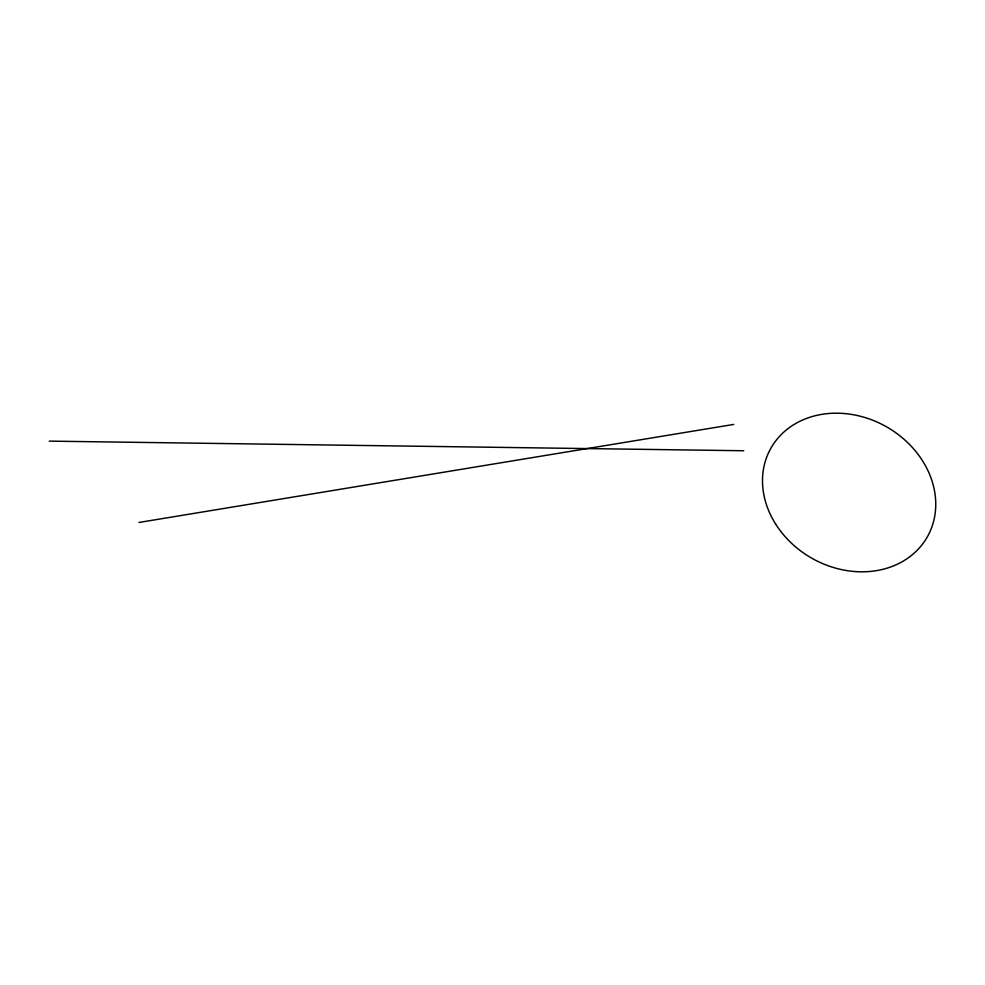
<?xml version="1.0" encoding="UTF-8"?>
<svg xmlns="http://www.w3.org/2000/svg" width="985" height="985" viewBox="0 0 985 985"><rect width="100%" height="100%" fill="white"/><g stroke="black" fill="none" stroke-linecap="round" stroke-linejoin="round"><path stroke-width="1.48" d="M138.971 522.456L733.726 424.424M49.25 441.132L743.761 450.748M775.54 523.897A89.906 75.574 29.6 0 0 925.506 539.879A89.906 75.574 29.6 0 0 846.337 413.725A89.906 75.574 29.6 0 0 775.54 523.897"/></g></svg>
